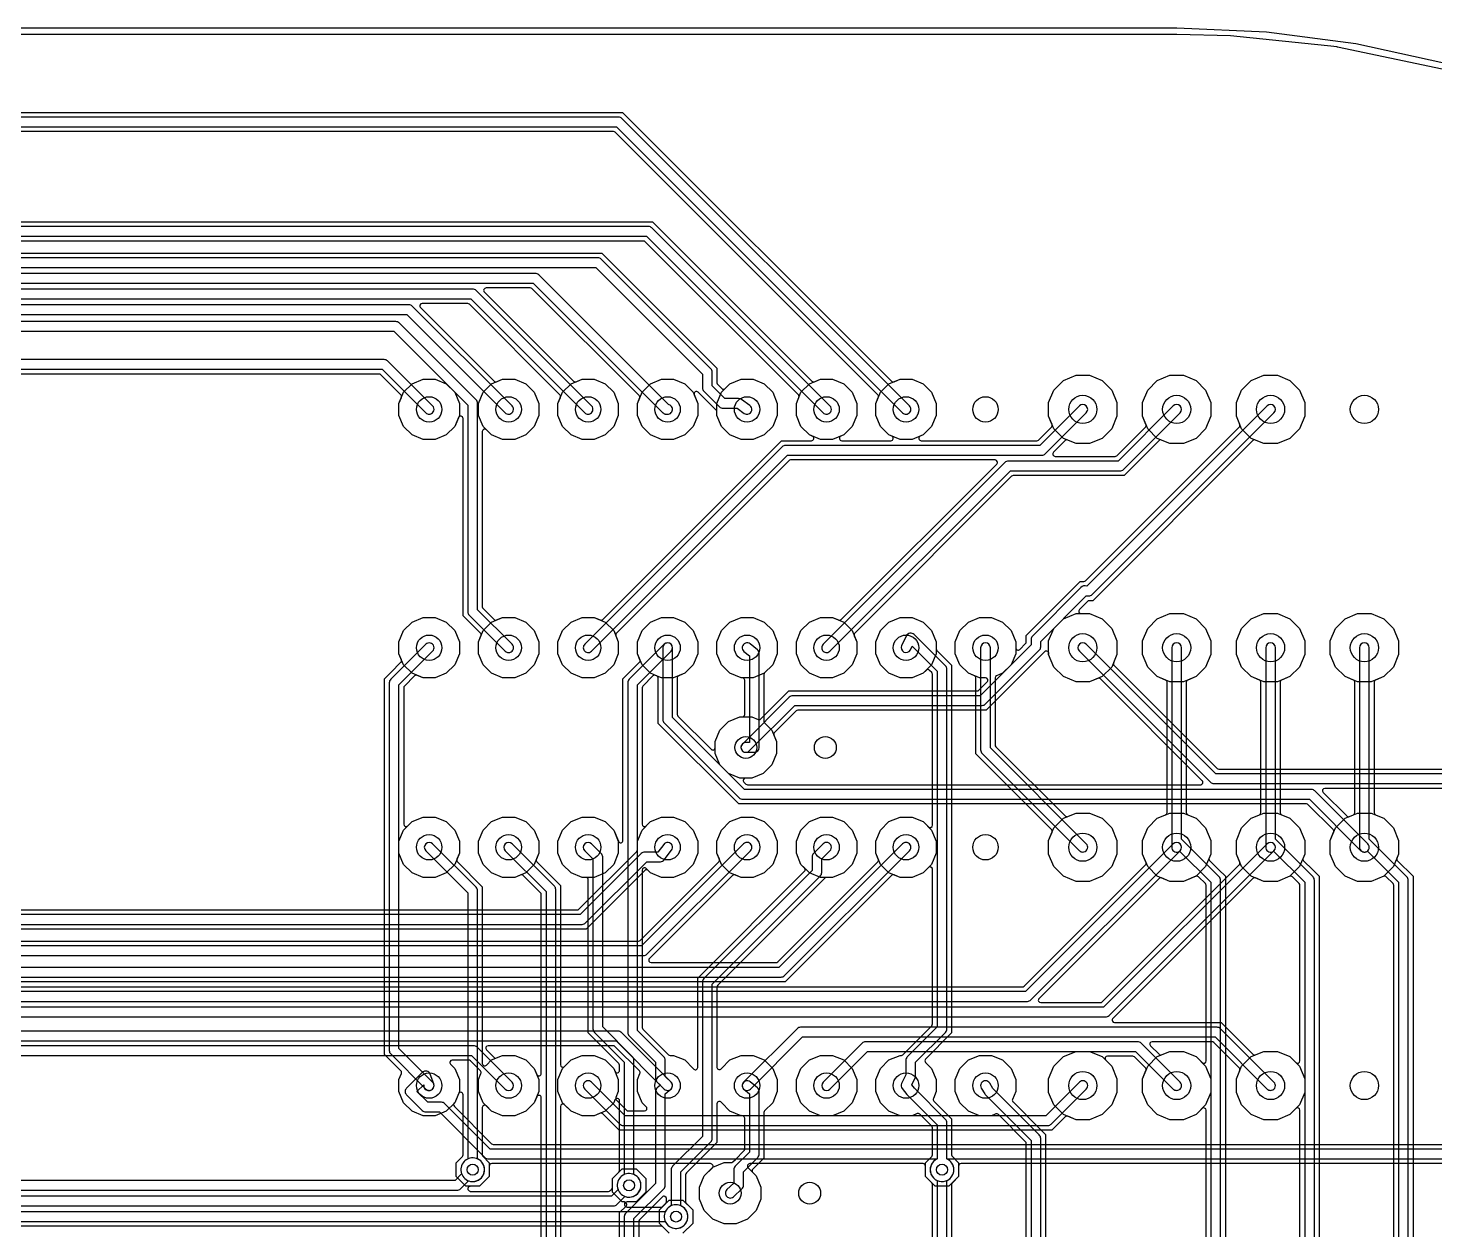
# Model space of a CAD drawing. Header units: millimetres. Extents: x 0 to 185, y 0 to 63.
# Drawn here: x 115.29 to 160.25, y 24.58 to 63 of the extents above; entities that cross this region are included whole.
import ezdxf

# ---------------------------------------------------------------- set-up
doc = ezdxf.new("R2010")
doc.units = ezdxf.units.MM

msp = doc.modelspace()

# ---------------------------------------------------------------- linework, layer by layer
at = {"layer": '16_copper'}
for points in [[(160.485, 61.683), (157.135, 62.395, 0.026189), (157.127, 62.397), (153.721, 62.755, 0.019643), (153.715, 62.755), (152.002, 62.8, 0.006542), (152, 62.8), (33, 62.8, 0.006542)], [(48.975, 60.307), (134.287, 60.307), (142.883, 51.712, 0.303343), (142.966, 51.696), (143.158, 51.775), (143.542, 51.775), (143.897, 51.628), (144.168, 51.357), (144.315, 51.002), (144.315, 50.618), (144.168, 50.263), (143.897, 49.992), (143.806, 49.954, 0.820685), (143.835, 49.807), (147.531, 49.807, 0.198912), (147.585, 49.83), (148.001, 50.245, 0.303353), (148.017, 50.329), (147.908, 50.593), (147.908, 51.027), (148.074, 51.429), (148.381, 51.736), (148.783, 51.902), (149.217, 51.902), (149.619, 51.736), (149.926, 51.429), (150.092, 51.027), (150.092, 50.593), (149.926, 50.191), (149.619, 49.884), (149.217, 49.718), (148.783, 49.718), (148.519, 49.827, 0.303353), (148.435, 49.811), (148.062, 49.437, 0.668179), (148.116, 49.307), (150.031, 49.307, 0.198912), (150.085, 49.33), (151.001, 50.245, 0.303353), (151.017, 50.329), (150.908, 50.593), (150.908, 51.027), (151.074, 51.429), (151.381, 51.736), (151.783, 51.902), (152.217, 51.902), (152.619, 51.736), (152.926, 51.429), (153.092, 51.027), (153.092, 50.593), (152.926, 50.191), (152.619, 49.884), (152.217, 49.718), (151.783, 49.718), (151.519, 49.827, 0.303353), (151.435, 49.811), (150.317, 48.693), (146.779, 48.693, 0.198912), (146.725, 48.67), (141.712, 43.657, 0.303343), (141.696, 43.574), (141.775, 43.382), (141.775, 42.998), (141.628, 42.643), (141.357, 42.372), (141.002, 42.225), (140.618, 42.225), (140.263, 42.372), (139.992, 42.643), (139.845, 42.998), (139.845, 43.382), (139.992, 43.737), (140.263, 44.008), (140.618, 44.155), (141.002, 44.155), (141.194, 44.076, 0.303343), (141.277, 44.092), (146.248, 49.063, 0.668179), (146.194, 49.193), (139.659, 49.193, 0.198912), (139.605, 49.17), (134.092, 43.657, 0.303343), (134.076, 43.574), (134.155, 43.382), (134.155, 42.998), (134.008, 42.643), (133.737, 42.372), (133.382, 42.225), (132.998, 42.225), (132.643, 42.372), (132.372, 42.643), (132.225, 42.998), (132.225, 43.382), (132.372, 43.737), (132.643, 44.008), (132.998, 44.155), (133.382, 44.155), (133.574, 44.076, 0.303343), (133.657, 44.092), (139.373, 49.807), (140.325, 49.807, 0.820685), (140.354, 49.954), (140.263, 49.992), (139.992, 50.263), (139.845, 50.618), (139.845, 51.002), (139.924, 51.194, 0.303343), (139.908, 51.277), (135.015, 56.17, 0.198912), (134.961, 56.193), (55.975, 56.193, 0.198912)], [(55.975, 56.807), (135.247, 56.807), (140.343, 51.712, 0.303343), (140.426, 51.696), (140.618, 51.775), (141.002, 51.775), (141.357, 51.628), (141.628, 51.357), (141.775, 51.002), (141.775, 50.618), (141.628, 50.263), (141.357, 49.992), (141.266, 49.954, 0.820685), (141.295, 49.807), (142.865, 49.807, 0.820685), (142.894, 49.954), (142.803, 49.992), (142.532, 50.263), (142.385, 50.618), (142.385, 51.002), (142.464, 51.194, 0.303343), (142.448, 51.277), (134.055, 59.67, 0.198912), (134.001, 59.693), (48.975, 59.693, 0.198912)], [(55.159, 55.807), (133.627, 55.807), (137.307, 52.127), (137.307, 51.659, 0.198912), (137.33, 51.605), (137.461, 51.474, 0.414214), (137.569, 51.474), (137.723, 51.628), (138.078, 51.775), (138.462, 51.775), (138.817, 51.628), (139.088, 51.357), (139.235, 51.002), (139.235, 50.618), (139.088, 50.263), (138.817, 49.992), (138.462, 49.845), (138.078, 49.845), (137.723, 49.992), (137.452, 50.263), (137.305, 50.618), (137.305, 50.729, 0.198912), (137.282, 50.783), (136.895, 51.17), (136.895, 51.17), (136.706, 51.359, 0.820688), (136.582, 51.276), (136.695, 51.002), (136.695, 50.618), (136.548, 50.263), (136.277, 49.992), (135.922, 49.845), (135.538, 49.845), (135.183, 49.992), (134.912, 50.263), (134.765, 50.618), (134.765, 51.002), (134.833, 51.166, 0.303353), (134.816, 51.249), (131.395, 54.67, 0.198912), (131.341, 54.693), (129.926, 54.693, 0.668179), (129.872, 54.563), (132.723, 51.712, 0.303343), (132.806, 51.696), (132.998, 51.775), (133.382, 51.775), (133.737, 51.628), (134.008, 51.357), (134.155, 51.002), (134.155, 50.618), (134.008, 50.263), (133.737, 49.992), (133.382, 49.845), (132.998, 49.845), (132.643, 49.992), (132.372, 50.263), (132.225, 50.618), (132.225, 51.002), (132.304, 51.194, 0.303343), (132.288, 51.277), (129.395, 54.17, 0.198912), (129.341, 54.193), (127.886, 54.193, 0.668179), (127.832, 54.063), (130.183, 51.712, 0.303343), (130.266, 51.696), (130.458, 51.775), (130.842, 51.775), (131.197, 51.628), (131.468, 51.357), (131.615, 51.002), (131.615, 50.618), (131.468, 50.263), (131.197, 49.992), (130.842, 49.845), (130.458, 49.845), (130.103, 49.992), (129.937, 50.158, 0.668179), (129.807, 50.104), (129.807, 44.499, 0.198912), (129.83, 44.445), (130.183, 44.092, 0.303343), (130.266, 44.076), (130.458, 44.155), (130.842, 44.155), (131.197, 44.008), (131.468, 43.737), (131.615, 43.382), (131.615, 42.998), (131.468, 42.643), (131.197, 42.372), (130.842, 42.225), (130.458, 42.225), (130.103, 42.372), (129.832, 42.643), (129.685, 42.998), (129.685, 43.382), (129.764, 43.574, 0.303343), (129.748, 43.657), (129.193, 44.213), (129.193, 50.518, 0.820685), (129.046, 50.548), (128.928, 50.263), (128.657, 49.992), (128.302, 49.845), (127.918, 49.845), (127.563, 49.992), (127.292, 50.263), (127.145, 50.618), (127.145, 51.002), (127.224, 51.194, 0.303343), (127.208, 51.277), (126.568, 51.917, 0.198912), (126.514, 51.94), (58.599, 51.94, 0.668179)], [(55, 55.345), (133.436, 55.345), (136.845, 51.936), (136.845, 51.5, 0.198912), (136.89, 51.39), (137.39, 50.89, 0.198912), (137.5, 50.845), (137.951, 50.845), (138.181, 50.683), (138.208, 50.668), (138.237, 50.658), (138.268, 50.655), (138.299, 50.658, 0.661637), (138.359, 50.937), (138.089, 51.127, 0.154513), (138, 51.155), (137.564, 51.155), (137.155, 51.564), (137.155, 52, 0.198912), (137.11, 52.11), (133.61, 55.61, 0.198912), (133.5, 55.655), (55.064, 55.655)], [(54, 54.845), (131.436, 54.845), (135.58, 50.7), (135.584, 50.698), (135.587, 50.695), (135.596, 50.688), (135.604, 50.681), (135.608, 50.679), (135.612, 50.676), (135.622, 50.672), (135.632, 50.666), (135.636, 50.665), (135.64, 50.663), (135.651, 50.661), (135.662, 50.658), (135.666, 50.657), (135.67, 50.656), (135.69, 50.655), (135.73, 50.655), (135.761, 50.658), (135.791, 50.667), (135.818, 50.682, 0.485526), (135.833, 50.925), (135.808, 50.944, 0.077238), (135.757, 50.962), (131.61, 55.11, 0.198912), (131.5, 55.155), (54.064, 55.155)], [(52.027, 53.307), (126.978, 53.307), (129.345, 50.94), (129.345, 44.34, 0.198912), (129.39, 44.23), (130.54, 43.08, 1), (130.76, 43.3), (129.655, 44.404), (129.655, 51.004, 0.198912), (129.61, 51.114), (127.151, 53.572, 0.198912), (127.042, 53.617), (51.962, 53.617, 0.198912)], [(168.341, 38.693), (156.736, 38.693, 0.668179), (156.682, 38.563), (157.435, 37.809, 0.303343), (157.519, 37.793), (157.783, 37.902), (158.217, 37.902), (158.619, 37.736), (158.926, 37.429), (159.092, 37.027), (159.092, 36.593), (158.926, 36.191), (158.619, 35.884), (158.217, 35.718), (157.783, 35.718), (157.381, 35.884), (157.074, 36.191), (156.908, 36.593), (156.908, 37.027), (157.017, 37.291, 0.303343), (157.001, 37.375), (156.205, 38.17, 0.198912), (156.151, 38.193), (138.001, 38.193), (135.423, 40.77), (135.423, 42.222, 0.303351), (135.376, 42.292), (135.183, 42.372), (134.912, 42.643), (134.765, 42.998), (134.765, 43.382), (134.912, 43.737), (135.183, 44.008), (135.538, 44.155), (135.922, 44.155), (136.277, 44.008), (136.548, 43.737), (136.695, 43.382), (136.695, 42.998), (136.548, 42.643), (136.277, 42.372), (136.084, 42.292, 0.303351), (136.037, 42.222), (136.037, 41.057, 0.198912), (136.06, 41.003), (137.122, 39.941, 0.668179), (137.252, 39.994), (137.252, 40.195), (137.401, 40.554), (137.676, 40.829), (138.035, 40.978), (138.425, 40.978), (138.624, 40.895, 0.303353), (138.707, 40.912), (139.4, 41.605), (139.603, 41.807), (145.625, 41.807, 0.198912), (145.679, 41.83), (145.944, 42.095, 0.668179), (145.89, 42.225), (145.698, 42.225), (145.343, 42.372), (145.072, 42.643), (144.925, 42.998), (144.925, 43.382), (145.072, 43.737), (145.343, 44.008), (145.698, 44.155), (146.082, 44.155), (146.437, 44.008), (146.708, 43.737), (146.855, 43.382), (146.855, 43.19, 0.668179), (146.985, 43.136), (147.17, 43.321, 0.198912), (147.193, 43.375), (147.193, 43.581), (148.919, 45.307), (149.031, 45.307, 0.198912), (149.085, 45.33), (154.001, 50.245, 0.303343), (154.017, 50.329), (153.908, 50.593), (153.908, 51.027), (154.074, 51.429), (154.381, 51.736), (154.783, 51.902), (155.217, 51.902), (155.619, 51.736), (155.926, 51.429), (156.092, 51.027), (156.092, 50.593), (155.926, 50.191), (155.619, 49.884), (155.217, 49.718), (154.783, 49.718), (154.519, 49.827, 0.303343), (154.435, 49.811), (149.317, 44.693), (149.205, 44.693, 0.198912), (149.151, 44.67), (148.893, 44.412, 0.668179), (148.947, 44.282), (149.217, 44.282), (149.619, 44.116), (149.926, 43.809), (150.092, 43.407), (150.092, 42.973), (149.983, 42.709, 0.303353), (149.999, 42.625), (153.295, 39.33, 0.198912), (153.349, 39.307), (168.627, 39.307)], [(62.779, 32.345), (147.069, 32.345, 0.198912), (147.123, 32.367), (151.001, 36.245, 0.303353), (151.017, 36.329), (150.908, 36.593), (150.908, 37.027), (151.074, 37.429), (151.381, 37.736), (151.783, 37.902), (152.217, 37.902), (152.619, 37.736), (152.926, 37.429), (153.092, 37.027), (153.092, 36.593), (152.926, 36.191), (152.619, 35.884), (152.217, 35.718), (151.783, 35.718), (151.519, 35.827, 0.303353), (151.435, 35.811), (147.6, 31.975, 0.668179), (147.654, 31.845), (149.569, 31.845, 0.198912), (149.623, 31.867), (154.001, 36.245, 0.303343), (154.017, 36.329), (153.908, 36.593), (153.908, 37.027), (154.074, 37.429), (154.381, 37.736), (154.783, 37.902), (155.217, 37.902), (155.619, 37.736), (155.926, 37.429), (156.092, 37.027), (156.092, 36.593), (155.926, 36.191), (155.619, 35.884), (155.217, 35.718), (154.783, 35.718), (154.519, 35.827, 0.303343), (154.435, 35.811), (149.962, 31.337, 0.668179), (150.016, 31.207), (153.418, 31.207), (154.435, 30.189, 0.303343), (154.519, 30.173), (154.783, 30.282), (155.217, 30.282), (155.619, 30.116), (155.926, 29.809), (156.092, 29.407), (156.092, 28.973), (155.926, 28.571), (155.619, 28.264), (155.217, 28.098), (154.783, 28.098), (154.381, 28.264), (154.074, 28.571), (153.908, 28.973), (153.908, 29.407), (154.017, 29.671, 0.303343), (154.001, 29.755), (153.185, 30.57, 0.198912), (153.132, 30.592), (151.216, 30.592, 0.668179), (151.163, 30.462), (151.435, 30.189, 0.303353), (151.519, 30.173), (151.783, 30.282), (152.217, 30.282), (152.619, 30.116), (152.926, 29.809), (153.092, 29.407), (153.092, 28.973), (152.926, 28.571), (152.619, 28.264), (152.217, 28.098), (151.783, 28.098), (151.381, 28.264), (151.074, 28.571), (150.908, 28.973), (150.908, 29.407), (151.017, 29.671, 0.303353), (151.001, 29.755), (150.648, 30.107, 0.198912), (150.594, 30.13), (149.789, 30.13, 0.668179), (149.735, 30), (149.926, 29.809), (150.092, 29.407), (150.092, 28.973), (149.926, 28.571), (149.619, 28.264), (149.217, 28.098), (148.783, 28.098), (148.519, 28.207, 0.303353), (148.435, 28.191), (148.21, 27.965), (148.007, 27.762), (134.183, 27.762), (133.657, 28.288, 0.303343), (133.574, 28.304), (133.382, 28.225), (132.998, 28.225), (132.643, 28.372), (132.372, 28.643), (132.225, 28.998), (132.225, 29.382), (132.372, 29.737), (132.643, 30.008), (132.998, 30.155), (133.382, 30.155), (133.737, 30.008), (134.008, 29.737), (134.155, 29.382), (134.155, 28.998), (134.076, 28.806, 0.303343), (134.092, 28.723), (134.415, 28.4, 0.198912), (134.469, 28.377), (134.994, 28.377, 0.668179), (135.048, 28.507), (134.912, 28.643), (134.765, 28.998), (134.765, 29.382), (134.844, 29.574, 0.303343), (134.828, 29.657), (134.042, 30.443, 0.198912), (133.989, 30.465), (129.993, 30.465, 0.668179), (129.94, 30.335), (130.183, 30.092, 0.303343), (130.266, 30.076), (130.458, 30.155), (130.842, 30.155), (131.197, 30.008), (131.468, 29.737), (131.615, 29.382), (131.615, 28.998), (131.468, 28.643), (131.197, 28.372), (130.842, 28.225), (130.458, 28.225), (130.103, 28.372), (129.832, 28.643), (129.685, 28.998), (129.685, 29.382), (129.764, 29.574, 0.303343), (129.748, 29.657), (129.425, 29.98, 0.198912), (129.371, 30.003), (128.846, 30.003, 0.668179), (128.792, 29.873), (128.928, 29.737), (129.075, 29.382), (129.075, 28.998), (128.928, 28.643, 0.493549), (128.914, 28.521), (130.105, 27.33, 0.198912), (130.159, 27.307), (171.959, 27.307, 0.300187)], [(84.975, 33.807), (134.801, 33.807, 0.198912), (134.855, 33.83), (137.368, 36.343, 0.303353), (137.384, 36.426), (137.305, 36.618), (137.305, 37.002), (137.452, 37.357), (137.723, 37.628), (138.078, 37.775), (138.462, 37.775), (138.817, 37.628), (139.088, 37.357), (139.235, 37.002), (139.235, 36.618), (139.088, 36.263), (138.817, 35.992), (138.462, 35.845), (138.078, 35.845), (137.886, 35.924, 0.303353), (137.803, 35.908), (135.147, 33.252, 0.668179), (135.2, 33.122), (139.196, 33.122, 0.198912), (139.249, 33.144), (142.448, 36.343, 0.303343), (142.464, 36.426), (142.385, 36.618), (142.385, 37.002), (142.532, 37.357), (142.803, 37.628), (143.158, 37.775), (143.542, 37.775), (143.897, 37.628), (144.168, 37.357), (144.315, 37.002), (144.315, 36.618), (144.168, 36.263), (143.897, 35.992), (143.542, 35.845), (143.158, 35.845), (142.966, 35.924, 0.303343), (142.883, 35.908), (139.482, 32.507), (62.789, 32.507, 0.975916)], [(85.975, 34.807), (132.841, 34.807, 0.198912), (132.895, 34.83), (134.742, 36.677, 0.198912), (134.765, 36.731), (134.765, 37.002), (134.912, 37.357), (135.183, 37.628), (135.538, 37.775), (135.922, 37.775), (136.277, 37.628), (136.548, 37.357), (136.695, 37.002), (136.695, 36.618), (136.548, 36.263), (136.277, 35.992), (135.922, 35.845), (135.538, 35.845), (135.183, 35.992), (135.109, 36.066, 0.414214), (135.001, 36.066), (133.33, 34.395), (133.127, 34.193), (85.975, 34.193, 0.198912)], [(62.462, 31.883), (147.228, 31.883), (147.232, 31.883, 0.191825), (147.337, 31.928), (152.11, 36.7, 1), (151.89, 36.92), (147.163, 32.193), (62.527, 32.193)], [(62.686, 32.659), (139.354, 32.659, 0.198912), (139.464, 32.705), (143.46, 36.7, 1), (143.24, 36.92), (139.29, 32.969), (62.877, 32.969)], [(84.845, 33.345), (134.96, 33.345, 0.198912), (135.07, 33.39), (138.38, 36.7, 1), (138.16, 36.92), (134.896, 33.655), (84.845, 33.655)], [(85.845, 34.345), (133, 34.345, 0.198912), (133.11, 34.39), (135.064, 36.345), (135.5, 36.345, 0.237437), (135.624, 36.408), (135.854, 36.718, 1), (135.606, 36.902), (135.422, 36.655), (135, 36.655, 0.198912), (134.89, 36.61), (132.936, 34.655), (85.845, 34.655)], [(172.188, 27.155), (130.064, 27.155), (128.61, 28.61, 0.198912), (128.5, 28.655), (128.064, 28.655), (127.719, 29), (127.936, 29.217, 0.982099), (128.262, 29.161), (128.265, 29.192, 0.082474), (128.256, 29.242), (128.146, 29.552, 0.551249), (127.89, 29.61), (127.39, 29.11, 0.414214), (127.39, 28.89), (127.89, 28.39, 0.198912), (128, 28.345), (128.436, 28.345), (129.89, 26.89, 0.198912), (130, 26.845), (144.345, 26.845, 0.953156), (144.622, 26.141), (144.668, 26.16, 0.634036), (144.655, 26.845), (172.188, 26.845)], [(63.064, 25.845), (129, 25.845, 0.198912), (129.11, 25.89), (129.366, 26.146, 0.953677), (129.668, 26.84), (129.622, 26.859, 0.634415), (129.146, 26.366), (128.936, 26.155), (63, 26.155, 0.198912)], [(171.959, 26.693), (145.107, 26.693, 0.414214), (145.031, 26.616), (145.031, 26.28), (144.72, 25.969), (144.28, 25.969), (143.969, 26.28), (143.969, 26.616, 0.414214), (143.893, 26.693), (138.354, 26.693, 0.668179), (138.3, 26.563), (138.559, 26.304), (138.708, 25.945), (138.708, 25.555), (138.559, 25.196), (138.284, 24.921), (137.925, 24.772), (137.535, 24.772), (137.176, 24.921), (136.901, 25.196), (136.752, 25.555), (136.752, 25.945), (136.901, 26.304), (137.16, 26.563, 0.668179), (137.106, 26.693), (130.107, 26.693, 0.414214), (130.031, 26.616), (130.031, 26.28), (129.72, 25.969), (129.436, 25.969, 0.975791), (129.414, 25.809), (129.421, 25.808, 0.015811), (129.426, 25.807), (133.841, 25.807, 0.198912), (133.895, 25.83), (133.947, 25.882, 0.198912), (133.969, 25.936), (133.969, 26.22), (134.28, 26.531), (134.72, 26.531), (135.031, 26.22), (135.031, 25.78), (134.72, 25.469), (134.436, 25.469, 0.975791), (134.414, 25.309), (134.421, 25.308, 0.015811), (134.426, 25.307), (135.525, 25.307, 0.198912), (135.579, 25.33), (135.78, 25.531), (136.22, 25.531), (136.531, 25.22), (136.531, 24.78), (136.22, 24.469)], [(63.564, 25.345), (134, 25.345, 0.198912), (134.11, 25.39), (134.366, 25.646, 0.953677), (134.668, 26.34), (134.622, 26.359, 0.634415), (134.146, 25.866), (133.936, 25.655), (63.5, 25.655, 0.198912)], [(64.564, 24.845), (135.655, 24.845, 0.953672), (136.359, 25.122), (136.34, 25.168, 0.634415), (135.655, 25.155), (64.5, 25.155, 0.198912)], [(135.78, 24.469), (135.579, 24.67, 0.198912), (135.525, 24.693), (64.659, 24.693, 0.198912)]]:
    msp.add_lwpolyline(points, format="xyb", dxfattribs=at)
for points in [[(143.384, 50.659, 0.591691), (143.46, 50.92), (134.27, 60.11, 0.198912), (134.16, 60.155), (48.845, 60.155, 0.953672), (48.141, 59.878), (48.16, 59.832, 0.634415), (48.845, 59.845), (134.096, 59.845), (143.24, 50.7), (143.264, 50.681), (143.292, 50.666), (143.322, 50.658), (143.353, 50.655)], [(140.844, 50.659, 0.591691), (140.92, 50.92), (135.23, 56.61, 0.198912), (135.12, 56.655), (55.845, 56.655, 0.953672), (55.141, 56.378), (55.16, 56.332, 0.634415), (55.845, 56.345), (135.056, 56.345), (140.7, 50.7), (140.724, 50.681), (140.752, 50.666), (140.782, 50.658), (140.813, 50.655)], [(133.224, 50.659, 0.591691), (133.3, 50.92), (129.61, 54.61, 0.198912), (129.5, 54.655), (53.064, 54.655), (52.854, 54.866, 0.953677), (52.16, 55.168), (52.141, 55.122, 0.634415), (52.634, 54.646), (52.89, 54.39, 0.198912), (53, 54.345), (129.436, 54.345), (133.08, 50.7), (133.104, 50.681), (133.132, 50.666), (133.162, 50.658), (133.193, 50.655)], [(130.684, 50.659, 0.591691), (130.76, 50.92), (127.57, 54.11, 0.198912), (127.46, 54.155), (51.845, 54.155, 0.953672), (51.141, 53.878), (51.16, 53.832, 0.634415), (51.845, 53.845), (127.396, 53.845), (130.54, 50.7), (130.564, 50.681), (130.592, 50.666), (130.622, 50.658), (130.653, 50.655)], [(128.144, 50.659, 0.591691), (128.22, 50.92), (126.782, 52.357, 0.198912), (126.673, 52.402), (51.437, 52.402, 0.198912), (51.328, 52.357), (50.08, 51.11, 1), (50.3, 50.89), (51.501, 52.092), (126.609, 52.092), (128, 50.7), (128.024, 50.681), (128.052, 50.666), (128.082, 50.658), (128.113, 50.655)], [(133.229, 43.04, 0.133289), (133.3, 43.08), (139.564, 49.345), (147.69, 49.345, 0.198912), (147.8, 49.39), (149.11, 50.7, 1), (148.89, 50.92), (147.626, 49.655), (139.5, 49.655, 0.198912), (139.39, 49.61), (133.08, 43.3), (133.061, 43.276), (133.046, 43.248), (133.038, 43.218), (133.035, 43.187), (133.039, 43.156), (133.048, 43.127), (133.064, 43.1), (133.084, 43.076), (133.109, 43.058), (133.137, 43.044), (133.167, 43.037), (133.198, 43.035)], [(138.269, 39.85, 0.133289), (138.34, 39.89), (139.794, 41.345), (145.784, 41.345, 0.198912), (145.894, 41.39), (147.61, 43.106, 0.198912), (147.655, 43.216), (147.655, 43.39), (149.11, 44.845), (149.19, 44.845, 0.198912), (149.3, 44.89), (155.11, 50.7, 1), (154.89, 50.92), (149.126, 45.155, 0.325819), (148.937, 45.11), (147.39, 43.563, 0.198912), (147.345, 43.454), (147.345, 43.28), (145.72, 41.655), (139.73, 41.655, 0.198912), (139.62, 41.61), (138.12, 40.11), (138.101, 40.086), (138.086, 40.058), (138.078, 40.028), (138.075, 39.997), (138.079, 39.966), (138.088, 39.937), (138.104, 39.91), (138.124, 39.886), (138.149, 39.868), (138.177, 39.854), (138.207, 39.847), (138.238, 39.845)], [(140.849, 43.04, 0.133289), (140.92, 43.08), (146.684, 48.845), (150.19, 48.845, 0.198912), (150.3, 48.89), (152.11, 50.7, 1), (151.89, 50.92), (150.126, 49.155), (146.62, 49.155, 0.198912), (146.51, 49.11), (140.7, 43.3), (140.681, 43.276), (140.666, 43.248), (140.658, 43.218), (140.655, 43.187), (140.659, 43.156), (140.668, 43.127), (140.684, 43.1), (140.704, 43.076), (140.729, 43.058), (140.757, 43.044), (140.787, 43.037), (140.818, 43.035)], [(158.034, 36.659, 0.591691), (158.11, 36.92), (156.42, 38.61, 0.198912), (156.31, 38.655), (138.192, 38.655), (135.885, 40.962), (135.885, 43.19, 1), (135.575, 43.19), (135.575, 40.898, 0.198912), (135.62, 40.788), (138.018, 38.39, 0.198912), (138.128, 38.345), (156.246, 38.345), (157.89, 36.7), (157.914, 36.681), (157.942, 36.666), (157.972, 36.658), (158.003, 36.655)], [(181.534, 25.849, 0.591691), (181.61, 26.11), (168.61, 39.11, 0.198912), (168.5, 39.155), (153.254, 39.155), (149.11, 43.3, 1), (148.89, 43.08), (153.08, 38.89, 0.198912), (153.19, 38.845), (168.436, 38.845), (181.39, 25.89), (181.414, 25.871), (181.442, 25.856), (181.472, 25.848), (181.503, 25.845)], [(152.767, 38.808, 0.65476), (152.818, 38.937), (149.565, 42.191, 0.303353), (149.481, 42.207), (149.217, 42.098), (148.783, 42.098), (148.381, 42.264), (148.074, 42.571), (147.908, 42.973, 0.823484), (147.778, 43.059), (147.605, 42.886), (146.114, 41.395), (146.114, 41.395), (145.912, 41.193), (139.889, 41.193, 0.198912), (139.835, 41.17), (139.142, 40.477, 0.303353), (139.125, 40.394), (139.208, 40.195), (139.208, 39.805), (139.059, 39.446), (138.784, 39.171), (138.425, 39.022), (138.224, 39.022, 0.668189), (138.171, 38.892), (138.233, 38.83, 0.198905), (138.287, 38.807), (152.764, 38.807)], [(149.732, 31.383, 0.191825), (149.837, 31.428), (155.11, 36.7, 1), (154.89, 36.92), (149.663, 31.693), (28.027, 31.693), (26.61, 33.11, 0.198912), (26.5, 33.155), (26.19, 33.155, 0.937845), (26.17, 32.846), (26.19, 32.845), (26.436, 32.845), (27.853, 31.428, 0.198912), (27.962, 31.383), (149.728, 31.383)], [(155.034, 29.039, 0.591691), (155.11, 29.3), (153.4, 31.009, 0.198912), (153.29, 31.055), (139.98, 31.055, 0.198912), (139.87, 31.009), (138.16, 29.3, 1), (138.38, 29.08), (140.044, 30.745), (153.226, 30.745), (154.89, 29.08), (154.914, 29.061), (154.942, 29.046), (154.972, 29.038), (155.003, 29.035)], [(60.257, 28.598, 0.191825), (60.362, 28.643), (62.337, 30.618), (134.083, 30.618), (135.62, 29.08, 1), (135.84, 29.3), (134.257, 30.882, 0.198912), (134.147, 30.928), (62.273, 30.928, 0.198912), (62.163, 30.882), (60.189, 28.908), (35.311, 28.908), (34.11, 30.11, 0.198912), (34, 30.155), (33.81, 30.155, 0.937845), (33.79, 29.846), (33.81, 29.845), (33.936, 29.845), (35.138, 28.643, 0.198912), (35.247, 28.598), (60.253, 28.598)], [(152.034, 29.039, 0.591691), (152.11, 29.3), (150.862, 30.547, 0.198912), (150.753, 30.592), (142.057, 30.592, 0.198912), (141.948, 30.547), (140.7, 29.3, 1), (140.92, 29.08), (142.121, 30.282), (150.689, 30.282), (151.89, 29.08), (151.914, 29.061), (151.942, 29.046), (151.972, 29.038), (152.003, 29.035)], [(59.504, 23.845, 0.191825), (59.61, 23.89), (62.064, 26.345), (109.5, 26.345, 0.198912), (109.61, 26.39), (113.374, 30.155), (129.466, 30.155), (130.54, 29.08, 1), (130.76, 29.3), (129.639, 30.42, 0.198912), (129.53, 30.465), (113.31, 30.465, 0.198912), (113.201, 30.42), (109.436, 26.655), (62, 26.655, 0.198912), (61.89, 26.61), (59.436, 24.155), (57.81, 24.155, 0.937845), (57.79, 23.846), (57.81, 23.845), (59.5, 23.845)], [(147.884, 27.915, 0.191825), (147.989, 27.96), (149.11, 29.08, 1), (148.89, 29.3), (147.816, 28.225), (134.374, 28.225), (133.3, 29.3, 1), (133.08, 29.08), (134.201, 27.96, 0.198912), (134.31, 27.915), (147.88, 27.915)]]:
    msp.add_lwpolyline(points, format="xyb", close=True, dxfattribs=at)
for points in [[(127.918, 42.225), (127.563, 42.372), (127.292, 42.643), (127.145, 42.998), (127.145, 43.382), (127.292, 43.737), (127.563, 44.008), (127.918, 44.155), (128.302, 44.155), (128.657, 44.008), (128.928, 43.737), (129.075, 43.382), (129.075, 42.998), (128.928, 42.643), (128.657, 42.372), (128.302, 42.225)], [(138.078, 42.225), (137.723, 42.372), (137.452, 42.643), (137.305, 42.998), (137.305, 43.382), (137.452, 43.737), (137.723, 44.008), (138.078, 44.155), (138.462, 44.155), (138.817, 44.008), (139.088, 43.737), (139.235, 43.382), (139.235, 42.998), (139.088, 42.643), (138.817, 42.372), (138.462, 42.225)], [(143.158, 42.225), (142.803, 42.372), (142.532, 42.643), (142.385, 42.998), (142.385, 43.382), (142.532, 43.737), (142.803, 44.008), (143.158, 44.155), (143.542, 44.155), (143.897, 44.008), (144.168, 43.737), (144.315, 43.382), (144.315, 42.998), (144.168, 42.643), (143.897, 42.372), (143.542, 42.225)], [(151.783, 42.098), (151.381, 42.264), (151.074, 42.571), (150.908, 42.973), (150.908, 43.407), (151.074, 43.809), (151.381, 44.116), (151.783, 44.282), (152.217, 44.282), (152.619, 44.116), (152.926, 43.809), (153.092, 43.407), (153.092, 42.973), (152.926, 42.571), (152.619, 42.264), (152.217, 42.098)], [(154.783, 42.098), (154.381, 42.264), (154.074, 42.571), (153.908, 42.973), (153.908, 43.407), (154.074, 43.809), (154.381, 44.116), (154.783, 44.282), (155.217, 44.282), (155.619, 44.116), (155.926, 43.809), (156.092, 43.407), (156.092, 42.973), (155.926, 42.571), (155.619, 42.264), (155.217, 42.098)], [(157.783, 42.098), (157.381, 42.264), (157.074, 42.571), (156.908, 42.973), (156.908, 43.407), (157.074, 43.809), (157.381, 44.116), (157.783, 44.282), (158.217, 44.282), (158.619, 44.116), (158.926, 43.809), (159.092, 43.407), (159.092, 42.973), (158.926, 42.571), (158.619, 42.264), (158.217, 42.098)], [(127.918, 35.845), (127.563, 35.992), (127.292, 36.263), (127.145, 36.618), (127.145, 37.002), (127.292, 37.357), (127.563, 37.628), (127.918, 37.775), (128.302, 37.775), (128.657, 37.628), (128.928, 37.357), (129.075, 37.002), (129.075, 36.618), (128.928, 36.263), (128.657, 35.992), (128.302, 35.845)], [(130.458, 35.845), (130.103, 35.992), (129.832, 36.263), (129.685, 36.618), (129.685, 37.002), (129.832, 37.357), (130.103, 37.628), (130.458, 37.775), (130.842, 37.775), (131.197, 37.628), (131.468, 37.357), (131.615, 37.002), (131.615, 36.618), (131.468, 36.263), (131.197, 35.992), (130.842, 35.845)], [(132.998, 35.845), (132.643, 35.992), (132.372, 36.263), (132.225, 36.618), (132.225, 37.002), (132.372, 37.357), (132.643, 37.628), (132.998, 37.775), (133.382, 37.775), (133.737, 37.628), (134.008, 37.357), (134.155, 37.002), (134.155, 36.618), (134.008, 36.263), (133.737, 35.992), (133.382, 35.845)], [(140.618, 35.845), (140.263, 35.992), (139.992, 36.263), (139.845, 36.618), (139.845, 37.002), (139.992, 37.357), (140.263, 37.628), (140.618, 37.775), (141.002, 37.775), (141.357, 37.628), (141.628, 37.357), (141.775, 37.002), (141.775, 36.618), (141.628, 36.263), (141.357, 35.992), (141.002, 35.845)], [(148.783, 35.718), (148.381, 35.884), (148.074, 36.191), (147.908, 36.593), (147.908, 37.027), (148.074, 37.429), (148.381, 37.736), (148.783, 37.902), (149.217, 37.902), (149.619, 37.736), (149.926, 37.429), (150.092, 37.027), (150.092, 36.593), (149.926, 36.191), (149.619, 35.884), (149.217, 35.718)]]:
    msp.add_lwpolyline(points, close=True, dxfattribs=at)
at = {"layer": '1_copper'}
for points in [[(160.485, 61.683), (157.135, 62.395, 0.026189), (157.127, 62.397), (153.721, 62.755, 0.019643), (153.715, 62.755), (152.002, 62.8, 0.006542), (152, 62.8), (33, 62.8, 0.006542)], [(131.693, 23.475), (131.693, 28.802, 0.820685), (131.546, 28.831), (131.468, 28.643), (131.197, 28.372), (130.842, 28.225), (130.458, 28.225), (130.103, 28.372), (129.937, 28.538, 0.668179), (129.807, 28.484), (129.807, 26.975, 0.198912), (129.83, 26.921), (130.031, 26.72), (130.031, 26.28), (129.72, 25.969), (129.28, 25.969), (128.969, 26.28), (128.969, 26.72), (129.17, 26.921, 0.198912), (129.193, 26.975), (129.193, 28.898, 0.820685), (129.046, 28.928), (128.928, 28.643), (128.657, 28.372), (128.302, 28.225), (127.918, 28.225), (127.563, 28.372), (127.292, 28.643), (127.145, 28.998), (127.145, 29.382), (127.224, 29.574, 0.303343), (127.208, 29.657), (126.682, 30.183), (126.682, 42.197), (126.885, 42.4), (127.208, 42.723, 0.303343), (127.224, 42.806), (127.145, 42.998), (127.145, 43.382), (127.292, 43.737), (127.563, 44.008), (127.918, 44.155), (128.302, 44.155), (128.657, 44.008), (128.928, 43.737), (129.075, 43.382), (129.075, 42.998), (128.928, 42.643), (128.657, 42.372), (128.302, 42.225), (127.918, 42.225), (127.726, 42.304, 0.303343), (127.643, 42.288), (127.32, 41.965, 0.198912), (127.297, 41.911), (127.297, 37.546, 0.668179), (127.427, 37.492), (127.563, 37.628), (127.918, 37.775), (128.302, 37.775), (128.657, 37.628), (128.928, 37.357), (129.075, 37.002), (129.075, 36.618), (128.996, 36.426, 0.303343), (129.012, 36.343), (129.807, 35.547), (129.807, 29.896, 0.668179), (129.937, 29.842), (130.103, 30.008), (130.458, 30.155), (130.842, 30.155), (131.197, 30.008), (131.468, 29.737), (131.546, 29.549, 0.820685), (131.693, 29.578), (131.693, 35.301, 0.198912), (131.67, 35.355), (131.117, 35.908, 0.303343), (131.034, 35.924), (130.842, 35.845), (130.458, 35.845), (130.103, 35.992), (129.832, 36.263), (129.685, 36.618), (129.685, 37.002), (129.832, 37.357), (130.103, 37.628), (130.458, 37.775), (130.842, 37.775), (131.197, 37.628), (131.468, 37.357), (131.615, 37.002), (131.615, 36.618), (131.536, 36.426, 0.303343), (131.552, 36.343), (132.307, 35.587), (132.307, 29.856, 0.668179), (132.437, 29.802), (132.643, 30.008), (132.998, 30.155), (133.382, 30.155), (133.737, 30.008), (134.008, 29.737), (134.046, 29.646, 0.820685), (134.193, 29.675), (134.193, 29.841, 0.198912), (134.17, 29.895), (133.193, 30.873), (133.193, 35.769, 0.414214), (133.116, 35.845), (132.998, 35.845), (132.643, 35.992), (132.372, 36.263), (132.225, 36.618), (132.225, 37.002), (132.372, 37.357), (132.643, 37.628), (132.998, 37.775), (133.382, 37.775), (133.737, 37.628), (134.008, 37.357), (134.156, 37.001, 0.820685), (134.302, 37.03), (134.302, 42.197), (134.828, 42.723, 0.303343), (134.844, 42.806), (134.765, 42.998), (134.765, 43.382), (134.912, 43.737), (135.183, 44.008), (135.538, 44.155), (135.922, 44.155), (136.277, 44.008), (136.548, 43.737), (136.695, 43.382), (136.695, 42.998), (136.548, 42.643), (136.277, 42.372), (135.922, 42.225), (135.538, 42.225), (135.346, 42.304, 0.303343), (135.263, 42.288), (134.94, 41.965, 0.198912), (134.917, 41.911), (134.917, 37.546, 0.668179), (135.047, 37.492), (135.183, 37.628), (135.538, 37.775), (135.922, 37.775), (136.277, 37.628), (136.548, 37.357), (136.695, 37.002), (136.695, 36.618), (136.548, 36.263), (136.277, 35.992), (135.922, 35.845), (135.538, 35.845), (135.183, 35.992), (135.047, 36.128, 0.668179), (134.917, 36.074), (134.917, 31.049, 0.198912), (134.94, 30.995), (135.757, 30.178, 0.198912), (135.811, 30.155), (135.922, 30.155), (136.277, 30.008), (136.55, 29.735, 0.775237), (136.693, 29.771), (136.693, 32.627), (140.106, 36.041, 0.414214), (140.106, 36.149), (139.992, 36.263), (139.845, 36.618), (139.845, 37.002), (139.992, 37.357), (140.263, 37.628), (140.618, 37.775), (141.002, 37.775), (141.357, 37.628), (141.628, 37.357), (141.775, 37.002), (141.775, 36.618), (141.628, 36.263), (141.357, 35.992), (141.002, 35.845), (140.811, 35.845, 0.198912), (140.757, 35.822), (137.33, 32.395, 0.198912), (137.307, 32.341), (137.307, 29.771, 0.689101), (137.45, 29.735), (137.723, 30.008), (138.078, 30.155), (138.462, 30.155), (138.817, 30.008), (139.088, 29.737), (139.235, 29.382), (139.235, 28.998), (139.088, 28.643), (138.83, 28.385, 0.198912), (138.807, 28.331), (138.807, 26.873), (138.605, 26.67), (138.605, 26.67), (138.453, 26.518, 0.414214), (138.453, 26.41), (138.559, 26.304), (138.708, 25.945), (138.708, 25.555), (138.559, 25.196), (138.284, 24.921), (137.925, 24.772), (137.535, 24.772), (137.176, 24.921), (136.901, 25.196), (136.752, 25.555), (136.752, 25.945), (136.901, 26.304), (137.176, 26.579), (137.535, 26.728), (137.762, 26.728, 0.198912), (137.815, 26.75), (137.895, 26.83), (137.895, 26.83), (138.17, 27.105, 0.198912), (138.193, 27.159), (138.193, 28.149, 0.335722), (138.137, 28.222), (138.132, 28.223, 0.139033), (138.078, 28.225), (137.723, 28.372), (137.45, 28.645, 0.775237), (137.307, 28.609), (137.307, 27.373), (136.33, 26.395, 0.198912), (136.307, 26.341), (136.307, 25.475, 0.198912), (136.33, 25.421), (136.531, 25.22), (136.531, 24.78), (136.22, 24.469)], [(144.193, 22.516), (144.193, 26.025, 0.198912), (144.17, 26.079), (143.969, 26.28), (143.969, 26.72), (144.17, 26.921, 0.198912), (144.193, 26.975), (144.193, 27.841, 0.198912), (144.17, 27.895), (143.789, 28.276, 0.303353), (143.706, 28.293), (143.542, 28.225), (143.158, 28.225), (142.803, 28.372), (142.532, 28.643), (142.385, 28.998), (142.385, 29.382), (142.532, 29.737), (142.803, 30.008), (143.158, 30.155, 0.301314), (143.243, 30.178), (144.17, 31.105, 0.198912), (144.193, 31.159), (144.193, 36.104, 0.668179), (144.063, 36.158), (143.897, 35.992), (143.542, 35.845), (143.158, 35.845), (142.803, 35.992), (142.532, 36.263), (142.385, 36.618), (142.385, 37.002), (142.532, 37.357), (142.803, 37.628), (143.158, 37.775), (143.542, 37.775), (143.897, 37.628), (144.063, 37.462, 0.668179), (144.193, 37.516), (144.193, 42.341, 0.198912), (144.17, 42.395), (144.099, 42.466, 0.414214), (143.991, 42.466), (143.897, 42.372), (143.542, 42.225), (143.158, 42.225), (142.803, 42.372), (142.532, 42.643), (142.385, 42.998), (142.385, 43.382), (142.532, 43.737), (142.803, 44.008), (143.158, 44.155), (143.542, 44.155), (143.897, 44.008), (144.168, 43.737), (144.315, 43.382), (144.315, 43.151, 0.198912), (144.338, 43.097), (144.807, 42.627), (144.807, 30.873), (143.974, 30.039, 0.414214), (143.974, 29.931), (144.168, 29.737), (144.315, 29.382), (144.315, 28.998), (144.224, 28.777, 0.303343), (144.24, 28.694), (144.605, 28.33), (144.807, 28.127), (144.807, 26.975, 0.198912), (144.83, 26.921), (145.031, 26.72), (145.031, 26.28), (144.83, 26.079, 0.198912), (144.807, 26.025), (144.807, 20.873)], [(152.94, 22.599), (152.94, 28.401, 0.668179), (152.81, 28.455), (152.619, 28.264), (152.217, 28.098), (151.783, 28.098), (151.381, 28.264), (151.074, 28.571), (150.908, 28.973), (150.908, 29.407), (151.074, 29.809), (151.381, 30.116), (151.783, 30.282), (152.217, 30.282), (152.619, 30.116), (152.81, 29.925, 0.668179), (152.94, 29.979), (152.94, 35.594, 0.198912), (152.917, 35.648), (152.699, 35.866, 0.303343), (152.616, 35.883), (152.217, 35.718), (151.783, 35.718), (151.381, 35.884), (151.074, 36.191), (150.908, 36.593), (150.908, 37.027), (151.074, 37.429), (151.381, 37.736), (151.646, 37.845, 0.303351), (151.693, 37.916), (151.693, 42.084, 0.303351), (151.646, 42.155), (151.381, 42.264), (151.074, 42.571), (150.908, 42.973), (150.908, 43.407), (151.074, 43.809), (151.381, 44.116), (151.783, 44.282), (152.217, 44.282), (152.619, 44.116), (152.926, 43.809), (153.092, 43.407), (153.092, 42.973), (152.926, 42.571), (152.619, 42.264), (152.354, 42.155, 0.303351), (152.307, 42.084), (152.307, 37.916, 0.303351), (152.354, 37.845), (152.619, 37.736), (152.926, 37.429), (153.092, 37.027), (153.092, 36.593), (153.038, 36.463, 0.303353), (153.055, 36.38), (153.352, 36.083), (153.555, 35.88), (153.555, 22.12)], [(155.94, 22.599), (155.94, 28.401, 0.668179), (155.81, 28.455), (155.619, 28.264), (155.217, 28.098), (154.783, 28.098), (154.381, 28.264), (154.074, 28.571), (153.908, 28.973), (153.908, 29.407), (154.074, 29.809), (154.381, 30.116), (154.783, 30.282), (155.217, 30.282), (155.619, 30.116), (155.81, 29.925, 0.668179), (155.94, 29.979), (155.94, 35.594, 0.198912), (155.917, 35.648), (155.699, 35.866, 0.303343), (155.616, 35.883), (155.217, 35.718), (154.783, 35.718), (154.381, 35.884), (154.074, 36.191), (153.908, 36.593), (153.908, 37.027), (154.074, 37.429), (154.381, 37.736), (154.646, 37.845, 0.303351), (154.693, 37.916), (154.693, 42.084, 0.303351), (154.646, 42.155), (154.381, 42.264), (154.074, 42.571), (153.908, 42.973), (153.908, 43.407), (154.074, 43.809), (154.381, 44.116), (154.783, 44.282), (155.217, 44.282), (155.619, 44.116), (155.926, 43.809), (156.092, 43.407), (156.092, 42.973), (155.926, 42.571), (155.619, 42.264), (155.354, 42.155, 0.303351), (155.307, 42.084), (155.307, 37.916, 0.303351), (155.354, 37.845), (155.619, 37.736), (155.926, 37.429), (156.092, 37.027), (156.092, 36.593), (156.038, 36.463, 0.303353), (156.055, 36.38), (156.352, 36.083), (156.555, 35.88), (156.555, 22.12)], [(158.94, 23.406), (158.94, 35.594, 0.198912), (158.917, 35.648), (158.699, 35.866, 0.303343), (158.616, 35.883), (158.217, 35.718), (157.783, 35.718), (157.381, 35.884), (157.074, 36.191), (156.908, 36.593), (156.908, 37.027), (157.074, 37.429), (157.381, 37.736), (157.646, 37.845, 0.303351), (157.693, 37.916), (157.693, 42.084, 0.303351), (157.646, 42.155), (157.381, 42.264), (157.074, 42.571), (156.908, 42.973), (156.908, 43.407), (157.074, 43.809), (157.381, 44.116), (157.783, 44.282), (158.217, 44.282), (158.619, 44.116), (158.926, 43.809), (159.092, 43.407), (159.092, 42.973), (158.926, 42.571), (158.619, 42.264), (158.354, 42.155, 0.303351), (158.307, 42.084), (158.307, 37.916, 0.303351), (158.354, 37.845), (158.619, 37.736), (158.926, 37.429), (159.092, 37.027), (159.092, 36.593), (159.038, 36.463, 0.303343), (159.055, 36.38), (159.555, 35.88), (159.555, 23.12)], [(144.655, 21), (144.655, 26.155, 0.647133), (144.655, 26.845), (144.655, 28, 0.198912), (144.61, 28.11), (143.616, 29.103), (143.532, 29.21), (143.64, 29.432, 0.113145), (143.655, 29.5), (143.655, 29.936), (144.61, 30.89, 0.198912), (144.655, 31), (144.655, 42.5, 0.198912), (144.61, 42.61), (143.61, 43.61, 0.516022), (143.36, 43.568), (143.21, 43.258, 1), (143.49, 43.122), (143.545, 43.236), (144.345, 42.436), (144.345, 31.064), (143.39, 30.11, 0.198912), (143.345, 30), (143.345, 29.536), (143.21, 29.258, 0.28727), (143.228, 29.094), (143.378, 28.904, 0.029286), (143.39, 28.89), (144.345, 27.936), (144.345, 26.845, 0.647133), (144.345, 26.155), (144.345, 21.064)], [(134.655, 16.064), (134.655, 24.936), (135.61, 25.89, 0.198912), (135.655, 26), (135.655, 28.927), (135.829, 29.071, 0.442308), (135.84, 29.3), (135.655, 29.484), (135.655, 30, 0.198912), (135.61, 30.11), (134.765, 30.954), (134.765, 42.006), (135.84, 43.08, 1), (135.62, 43.3), (134.5, 42.179, 0.198912), (134.455, 42.07), (134.455, 30.89, 0.198912), (134.5, 30.781), (135.345, 29.936), (135.345, 29.42, 0.198912), (135.39, 29.31), (135.5, 29.201), (135.401, 29.12, 0.223714), (135.345, 29), (135.345, 26.064), (134.39, 25.11, 0.198912), (134.345, 25), (134.345, 16, 0.198912)], [(153.402, 22.247), (153.402, 35.753, 0.198912), (153.357, 35.862), (152.155, 37.064), (152.155, 43.19, 1), (151.845, 43.19), (151.845, 36.81), (151.848, 36.779, 0.553317), (152.094, 36.687), (153.092, 35.689), (153.092, 22.311)], [(164.11, 12.61), (155.655, 21.064), (155.655, 21.436), (156.357, 22.138, 0.198912), (156.402, 22.247), (156.402, 35.753, 0.198912), (156.357, 35.862), (155.155, 37.064), (155.155, 43.19, 1), (154.845, 43.19), (154.845, 36.81), (154.848, 36.779, 0.553317), (155.094, 36.687), (156.092, 35.689), (156.092, 22.311), (155.5, 21.719), (155.11, 22.11, 0.668179), (154.845, 22), (154.845, 21.81, 0.259554), (154.918, 21.678), (155.345, 21.414), (155.345, 21, 0.198912), (155.39, 20.89), (163.845, 12.436)], [(132.155, 23.345), (132.155, 35.46, 0.198912), (132.11, 35.57), (130.76, 36.92, 1), (130.54, 36.7), (131.845, 35.396), (131.845, 23.345)], [(147.193, 22.373), (147.193, 27.341, 0.198912), (147.17, 27.395), (146.301, 28.265, 0.303353), (146.218, 28.281), (146.082, 28.225), (145.698, 28.225), (145.343, 28.372), (145.072, 28.643), (144.925, 28.998), (144.925, 29.382), (145.072, 29.737), (145.343, 30.008), (145.698, 30.155), (146.082, 30.155), (146.437, 30.008), (146.708, 29.737), (146.855, 29.382), (146.855, 28.998), (146.752, 28.749, 0.303343), (146.769, 28.666), (147.605, 27.83), (147.807, 27.627), (147.807, 22.659, 0.198912)], [(147.655, 22.564), (147.655, 27.5, 0.198912), (147.61, 27.61), (146.124, 29.095), (146.024, 29.268, 1), (145.756, 29.112), (145.866, 28.922, 0.065244), (145.89, 28.89), (147.345, 27.436), (147.345, 22.5, 0.198912)], [(134.193, 22.295), (134.193, 25.127), (134.405, 25.339, 0.668179), (134.351, 25.469), (134.28, 25.469), (133.969, 25.78), (133.969, 26.22), (134.17, 26.421, 0.198912), (134.193, 26.475), (134.193, 28.705, 0.820685), (134.046, 28.734), (134.008, 28.643), (133.737, 28.372), (133.382, 28.225), (132.998, 28.225), (132.643, 28.372), (132.437, 28.578, 0.668179), (132.307, 28.524), (132.307, 23.475, 0.198912)], [(135.78, 24.469), (135.469, 24.78), (135.469, 25.22), (135.67, 25.421, 0.198912), (135.693, 25.475), (135.693, 25.574, 0.668179), (135.563, 25.628), (134.83, 24.895, 0.198912), (134.807, 24.841), (134.807, 22.436, 0.668179)]]:
    msp.add_lwpolyline(points, format="xyb", dxfattribs=at)
for points in [[(127.918, 49.845), (127.563, 49.992), (127.292, 50.263), (127.145, 50.618), (127.145, 51.002), (127.292, 51.357), (127.563, 51.628), (127.918, 51.775), (128.302, 51.775), (128.657, 51.628), (128.928, 51.357), (129.075, 51.002), (129.075, 50.618), (128.928, 50.263), (128.657, 49.992), (128.302, 49.845)], [(130.458, 49.845), (130.103, 49.992), (129.832, 50.263), (129.685, 50.618), (129.685, 51.002), (129.832, 51.357), (130.103, 51.628), (130.458, 51.775), (130.842, 51.775), (131.197, 51.628), (131.468, 51.357), (131.615, 51.002), (131.615, 50.618), (131.468, 50.263), (131.197, 49.992), (130.842, 49.845)], [(132.998, 49.845), (132.643, 49.992), (132.372, 50.263), (132.225, 50.618), (132.225, 51.002), (132.372, 51.357), (132.643, 51.628), (132.998, 51.775), (133.382, 51.775), (133.737, 51.628), (134.008, 51.357), (134.155, 51.002), (134.155, 50.618), (134.008, 50.263), (133.737, 49.992), (133.382, 49.845)], [(135.538, 49.845), (135.183, 49.992), (134.912, 50.263), (134.765, 50.618), (134.765, 51.002), (134.912, 51.357), (135.183, 51.628), (135.538, 51.775), (135.922, 51.775), (136.277, 51.628), (136.548, 51.357), (136.695, 51.002), (136.695, 50.618), (136.548, 50.263), (136.277, 49.992), (135.922, 49.845)], [(138.078, 49.845), (137.723, 49.992), (137.452, 50.263), (137.305, 50.618), (137.305, 51.002), (137.452, 51.357), (137.723, 51.628), (138.078, 51.775), (138.462, 51.775), (138.817, 51.628), (139.088, 51.357), (139.235, 51.002), (139.235, 50.618), (139.088, 50.263), (138.817, 49.992), (138.462, 49.845)], [(140.618, 49.845), (140.263, 49.992), (139.992, 50.263), (139.845, 50.618), (139.845, 51.002), (139.992, 51.357), (140.263, 51.628), (140.618, 51.775), (141.002, 51.775), (141.357, 51.628), (141.628, 51.357), (141.775, 51.002), (141.775, 50.618), (141.628, 50.263), (141.357, 49.992), (141.002, 49.845)], [(143.158, 49.845), (142.803, 49.992), (142.532, 50.263), (142.385, 50.618), (142.385, 51.002), (142.532, 51.357), (142.803, 51.628), (143.158, 51.775), (143.542, 51.775), (143.897, 51.628), (144.168, 51.357), (144.315, 51.002), (144.315, 50.618), (144.168, 50.263), (143.897, 49.992), (143.542, 49.845)], [(148.783, 49.718), (148.381, 49.884), (148.074, 50.191), (147.908, 50.593), (147.908, 51.027), (148.074, 51.429), (148.381, 51.736), (148.783, 51.902), (149.217, 51.902), (149.619, 51.736), (149.926, 51.429), (150.092, 51.027), (150.092, 50.593), (149.926, 50.191), (149.619, 49.884), (149.217, 49.718)], [(151.783, 49.718), (151.381, 49.884), (151.074, 50.191), (150.908, 50.593), (150.908, 51.027), (151.074, 51.429), (151.381, 51.736), (151.783, 51.902), (152.217, 51.902), (152.619, 51.736), (152.926, 51.429), (153.092, 51.027), (153.092, 50.593), (152.926, 50.191), (152.619, 49.884), (152.217, 49.718)], [(154.783, 49.718), (154.381, 49.884), (154.074, 50.191), (153.908, 50.593), (153.908, 51.027), (154.074, 51.429), (154.381, 51.736), (154.783, 51.902), (155.217, 51.902), (155.619, 51.736), (155.926, 51.429), (156.092, 51.027), (156.092, 50.593), (155.926, 50.191), (155.619, 49.884), (155.217, 49.718)], [(130.458, 42.225), (130.103, 42.372), (129.832, 42.643), (129.685, 42.998), (129.685, 43.382), (129.832, 43.737), (130.103, 44.008), (130.458, 44.155), (130.842, 44.155), (131.197, 44.008), (131.468, 43.737), (131.615, 43.382), (131.615, 42.998), (131.468, 42.643), (131.197, 42.372), (130.842, 42.225)], [(132.998, 42.225), (132.643, 42.372), (132.372, 42.643), (132.225, 42.998), (132.225, 43.382), (132.372, 43.737), (132.643, 44.008), (132.998, 44.155), (133.382, 44.155), (133.737, 44.008), (134.008, 43.737), (134.155, 43.382), (134.155, 42.998), (134.008, 42.643), (133.737, 42.372), (133.382, 42.225)], [(140.618, 42.225), (140.263, 42.372), (139.992, 42.643), (139.845, 42.998), (139.845, 43.382), (139.992, 43.737), (140.263, 44.008), (140.618, 44.155), (141.002, 44.155), (141.357, 44.008), (141.628, 43.737), (141.775, 43.382), (141.775, 42.998), (141.628, 42.643), (141.357, 42.372), (141.002, 42.225)], [(148.783, 42.098), (148.381, 42.264), (148.074, 42.571), (147.908, 42.973), (147.908, 43.407), (148.074, 43.809), (148.381, 44.116), (148.783, 44.282), (149.217, 44.282), (149.619, 44.116), (149.926, 43.809), (150.092, 43.407), (150.092, 42.973), (149.926, 42.571), (149.619, 42.264), (149.217, 42.098)], [(138.078, 35.845), (137.723, 35.992), (137.452, 36.263), (137.305, 36.618), (137.305, 37.002), (137.452, 37.357), (137.723, 37.628), (138.078, 37.775), (138.462, 37.775), (138.817, 37.628), (139.088, 37.357), (139.235, 37.002), (139.235, 36.618), (139.088, 36.263), (138.817, 35.992), (138.462, 35.845)], [(140.618, 28.225), (140.263, 28.372), (139.992, 28.643), (139.845, 28.998), (139.845, 29.382), (139.992, 29.737), (140.263, 30.008), (140.618, 30.155), (141.002, 30.155), (141.357, 30.008), (141.628, 29.737), (141.775, 29.382), (141.775, 28.998), (141.628, 28.643), (141.357, 28.372), (141.002, 28.225)], [(148.783, 28.098), (148.381, 28.264), (148.074, 28.571), (147.908, 28.973), (147.908, 29.407), (148.074, 29.809), (148.381, 30.116), (148.783, 30.282), (149.217, 30.282), (149.619, 30.116), (149.926, 29.809), (150.092, 29.407), (150.092, 28.973), (149.926, 28.571), (149.619, 28.264), (149.217, 28.098)]]:
    msp.add_lwpolyline(points, close=True, dxfattribs=at)
for points in [[(138.035, 39.022), (137.676, 39.171), (137.401, 39.446), (137.252, 39.805), (137.252, 40.195), (137.401, 40.554), (137.676, 40.829), (138.035, 40.978), (138.116, 40.978, 0.414214), (138.193, 41.054), (138.193, 42.149, 0.335722), (138.137, 42.222), (138.132, 42.223, 0.139033), (138.078, 42.225), (137.723, 42.372), (137.452, 42.643), (137.305, 42.998), (137.305, 43.382), (137.452, 43.737), (137.723, 44.008), (138.078, 44.155), (138.462, 44.155), (138.817, 44.008), (139.088, 43.737), (139.235, 43.382), (139.235, 42.998), (139.088, 42.643), (138.83, 42.385, 0.198912), (138.807, 42.331), (138.807, 40.837, 0.198912), (138.83, 40.783), (139.059, 40.554), (139.208, 40.195), (139.208, 39.805), (139.059, 39.446), (138.784, 39.171), (138.425, 39.022)], [(148.783, 35.718), (148.381, 35.884), (148.074, 36.191), (147.908, 36.593), (147.908, 37.027), (148.017, 37.291, 0.303343), (148.001, 37.375), (145.583, 39.793), (145.583, 42.222, 0.303351), (145.536, 42.292), (145.343, 42.372), (145.072, 42.643), (144.925, 42.998), (144.925, 43.382), (145.072, 43.737), (145.343, 44.008), (145.698, 44.155), (146.082, 44.155), (146.437, 44.008), (146.708, 43.737), (146.855, 43.382), (146.855, 42.998), (146.708, 42.643), (146.437, 42.372), (146.244, 42.292, 0.303351), (146.197, 42.222), (146.197, 40.079, 0.198912), (146.22, 40.025), (148.435, 37.809, 0.303343), (148.519, 37.793), (148.783, 37.902), (149.217, 37.902), (149.619, 37.736), (149.926, 37.429), (150.092, 37.027), (150.092, 36.593), (149.926, 36.191), (149.619, 35.884), (149.217, 35.718)], [(128.144, 29.039, 0.591691), (128.22, 29.3), (127.145, 30.374), (127.145, 42.006), (128.22, 43.08, 1), (128, 43.3), (126.88, 42.179, 0.198912), (126.835, 42.07), (126.835, 30.31, 0.198912), (126.88, 30.201), (128, 29.08), (128.024, 29.061), (128.052, 29.046), (128.082, 29.038), (128.113, 29.035)], [(138.503, 39.845, 0.408894), (138.655, 40), (138.655, 43, 0.223714), (138.599, 43.12), (138.369, 43.309, 1), (138.171, 43.071), (138.345, 42.927), (138.345, 40.155), (138.23, 40.155, 0.937845), (138.21, 39.846), (138.23, 39.845), (138.5, 39.845)], [(149.034, 36.659, 0.591691), (149.11, 36.92), (146.045, 39.984), (146.045, 43.19, 1), (145.735, 43.19), (145.735, 39.92, 0.198912), (145.78, 39.81), (148.89, 36.7), (148.914, 36.681), (148.942, 36.666), (148.972, 36.658), (149.003, 36.655)], [(157.848, 36.779, 0.553317), (158.094, 36.687), (159.092, 35.689), (159.092, 23.311), (157.89, 22.11, 0.198912), (157.845, 22), (157.845, 21.81, 0.937845), (158.154, 21.79), (158.155, 21.81), (158.155, 21.936), (159.357, 23.138, 0.198912), (159.402, 23.247), (159.402, 35.753, 0.198912), (159.357, 35.862), (158.155, 37.064), (158.155, 43.19, 1), (157.845, 43.19), (157.845, 36.81)], [(129.574, 26.128, 0.730327), (129.655, 26.845), (129.655, 35.42, 0.198912), (129.61, 35.53), (128.22, 36.92, 1), (128, 36.7), (129.345, 35.356), (129.345, 26.845), (129.332, 26.84), (129.289, 26.815), (129.25, 26.785), (129.215, 26.75), (129.185, 26.711), (129.16, 26.668), (129.141, 26.622), (129.128, 26.574), (129.122, 26.525), (129.122, 26.475), (129.128, 26.426), (129.141, 26.378), (129.16, 26.332), (129.185, 26.289), (129.215, 26.25), (129.25, 26.215), (129.289, 26.185), (129.332, 26.16), (129.378, 26.141), (129.426, 26.128), (129.475, 26.122), (129.525, 26.122)], [(134.574, 25.628, 0.730327), (134.655, 26.345), (134.655, 30, 0.198912), (134.61, 30.11), (133.655, 31.064), (133.655, 36.5, 0.198912), (133.61, 36.61), (133.3, 36.92, 1), (133.08, 36.7), (133.345, 36.436), (133.345, 31, 0.198912), (133.39, 30.89), (134.345, 29.936), (134.345, 26.345), (134.332, 26.34), (134.289, 26.315), (134.25, 26.285), (134.215, 26.25), (134.185, 26.211), (134.16, 26.168), (134.141, 26.122), (134.128, 26.074), (134.122, 26.025), (134.122, 25.975), (134.128, 25.926), (134.141, 25.878), (134.16, 25.832), (134.185, 25.789), (134.215, 25.75), (134.25, 25.715), (134.289, 25.685), (134.332, 25.66), (134.378, 25.641), (134.426, 25.628), (134.475, 25.622), (134.525, 25.622)], [(136.074, 24.628, 0.730327), (136.155, 25.345), (136.155, 26.436), (137.11, 27.39, 0.198912), (137.155, 27.5), (137.155, 32.436), (140.61, 35.89, 0.198912), (140.655, 36), (140.655, 36.436), (140.92, 36.7, 1), (140.7, 36.92), (140.39, 36.61, 0.198912), (140.345, 36.5), (140.345, 36.064), (136.89, 32.61, 0.198912), (136.845, 32.5), (136.845, 27.564), (135.89, 26.61, 0.198912), (135.845, 26.5), (135.845, 25.345), (135.832, 25.34), (135.789, 25.315), (135.75, 25.285), (135.715, 25.25), (135.685, 25.211), (135.66, 25.168), (135.641, 25.122), (135.628, 25.074), (135.622, 25.025), (135.622, 24.975), (135.628, 24.926), (135.641, 24.878), (135.66, 24.832), (135.685, 24.789), (135.715, 24.75), (135.75, 24.715), (135.789, 24.685), (135.832, 24.66), (135.878, 24.641), (135.926, 24.628), (135.975, 24.622), (136.025, 24.622)], [(137.763, 25.599, 0.13329), (137.835, 25.636), (138.105, 25.886, 0.208923), (138.155, 26), (138.155, 26.436), (138.61, 26.89, 0.198912), (138.655, 27), (138.655, 29, 0.223714), (138.599, 29.12), (138.369, 29.309, 1), (138.171, 29.071), (138.345, 28.927), (138.345, 27.064), (137.89, 26.61, 0.198912), (137.845, 26.5), (137.845, 26.068), (137.625, 25.864), (137.604, 25.84), (137.589, 25.813), (137.579, 25.784), (137.575, 25.753), (137.578, 25.722), (137.586, 25.692), (137.601, 25.665), (137.62, 25.641), (137.644, 25.621), (137.672, 25.606), (137.702, 25.598), (137.732, 25.595)]]:
    msp.add_lwpolyline(points, format="xyb", close=True, dxfattribs=at)
at = {"layer": 'drills_PTH'}
for centre, radius in [((149, 50.81), 0.45), ((152, 50.81), 0.45), ((155, 50.81), 0.45), ((158, 50.81), 0.45), ((128.11, 50.81), 0.406), ((130.65, 50.81), 0.406), ((133.19, 50.81), 0.406), ((135.73, 50.81), 0.406), ((138.27, 50.81), 0.406), ((140.81, 50.81), 0.406), ((143.35, 50.81), 0.406), ((145.89, 50.81), 0.406), ((149, 43.19), 0.45), ((152, 43.19), 0.45), ((155, 43.19), 0.45), ((158, 43.19), 0.45), ((128.11, 43.19), 0.406), ((130.65, 43.19), 0.406), ((133.19, 43.19), 0.406), ((135.73, 43.19), 0.406), ((138.27, 43.19), 0.406), ((140.81, 43.19), 0.406), ((143.35, 43.19), 0.406), ((145.89, 43.19), 0.406), ((138.23, 40), 0.35), ((140.77, 40), 0.35), ((128.11, 36.81), 0.406), ((130.65, 36.81), 0.406), ((133.19, 36.81), 0.406), ((135.73, 36.81), 0.406), ((138.27, 36.81), 0.406), ((140.81, 36.81), 0.406), ((143.35, 36.81), 0.406), ((145.89, 36.81), 0.406), ((149, 36.81), 0.45), ((152, 36.81), 0.45), ((155, 36.81), 0.45), ((158, 36.81), 0.45), ((128.11, 29.19), 0.406), ((130.65, 29.19), 0.406), ((133.19, 29.19), 0.406), ((135.73, 29.19), 0.406), ((138.27, 29.19), 0.406), ((140.81, 29.19), 0.406), ((143.35, 29.19), 0.406), ((145.89, 29.19), 0.406), ((149, 29.19), 0.45), ((152, 29.19), 0.45), ((155, 29.19), 0.45), ((158, 29.19), 0.45), ((137.73, 25.75), 0.35), ((140.27, 25.75), 0.35)]:
    msp.add_circle(centre, radius, dxfattribs=at)
at = {"layer": 'drills_via_1_16'}
for centre in [(129.5, 26.5), (144.5, 26.5), (134.5, 26), (136, 25)]:
    msp.add_circle(centre, 0.175, dxfattribs=at)
at = {"layer": 'outline'}
msp.add_lwpolyline([(0, 0), (185, 0), (185, 30), (184.874, 32.876), (184.499, 35.73), (183.876, 38.541), (183.01, 41.287), (181.908, 43.946), (180.579, 46.5), (179.032, 48.928), (177.279, 51.212), (175.335, 53.335), (173.212, 55.279), (170.928, 57.032), (168.5, 58.579), (165.946, 59.908), (163.287, 61.01), (160.541, 61.876), (157.73, 62.499), (154.876, 62.874), (152, 63), (33, 63)], dxfattribs=at)

doc.saveas('drawing.dxf')
